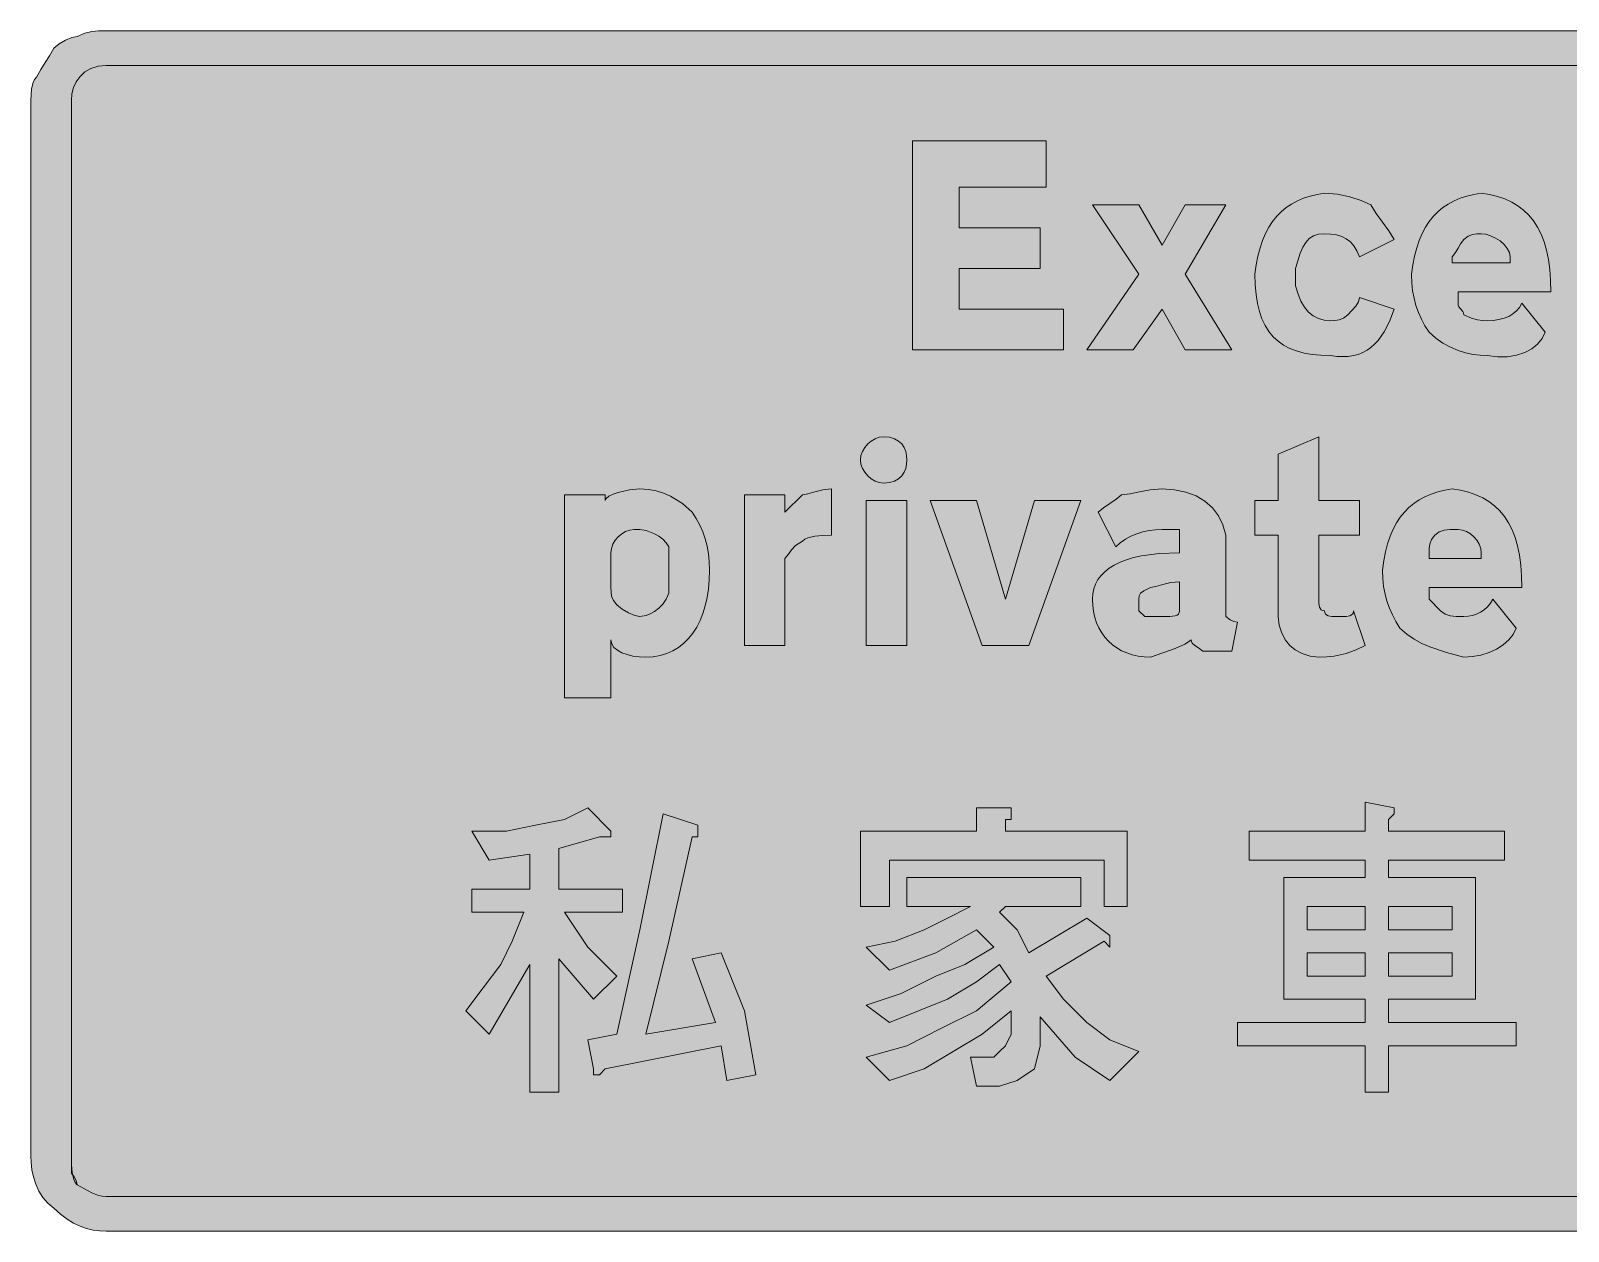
# Model space of a CAD drawing. Header units: metres. Extents: x 6 to 561, y 12 to 260.
# Drawn here: x 5.6 to 323.6, y 12 to 260.4 of the extents above; entities that cross this region are included whole.
import ezdxf

# ---------------------------------------------------------------- set-up
doc = ezdxf.new("R2010")
doc.units = ezdxf.units.M
doc.layers.add('FILL_BLACK_000000', color=7, linetype='Continuous', true_color=0x000000)
doc.layers.add('FILL_WHITE_FFFFFF', color=7, linetype='Continuous', true_color=0xffffff)

msp = doc.modelspace()

# ---------------------------------------------------------------- hatches: boundary and pattern name
at = {"layer": 'FILL_BLACK_000000', "true_color": 0x000000}
h = msp.add_hatch(color=7, dxfattribs=at)
h.dxf.hatch_style = 1
h.paths.add_polyline_path([(547.01, 260.34), (548.48, 260.17), (549.98, 259.89), (551.46, 259.5), (552.89, 258.99), (554.22, 258.37), (555.4, 257.64), (556.41, 256.8), (557.65, 255.45), (558.68, 254.1), (559.51, 252.75), (560.16, 251.4), (560.64, 250.05), (560.97, 248.7), (561.15, 247.35), (561.21, 246), (561.21, 27.6), (561.15, 26.2), (560.97, 24.73), (560.64, 23.23), (560.16, 21.75), (559.51, 20.32), (558.68, 18.99), (557.65, 17.81), (556.41, 16.8), (555.4, 15.56), (554.22, 14.53), (552.89, 13.7), (551.46, 13.05), (549.98, 12.57), (548.48, 12.24), (547.01, 12.06), (545.61, 12), (21.21, 12), (19.86, 12.06), (18.51, 12.24), (17.16, 12.57), (15.81, 13.05), (14.46, 13.7), (13.11, 14.53), (11.76, 15.56), (10.41, 16.8), (9.17, 17.81), (8.14, 18.99), (7.31, 20.32), (6.66, 21.75), (6.18, 23.23), (5.85, 24.73), (5.67, 26.2), (5.61, 27.6), (5.61, 246), (5.76, 248.4), (6.12, 249.71), (6.41, 250.3), (6.81, 250.8), (7.71, 252.41), (8.61, 253.8), (9.51, 255.19), (10.41, 256.8), (11.5, 257.68), (12.81, 258.45), (14.12, 258.99), (15.21, 259.2), (16.82, 259.89), (18.21, 260.25), (19.6, 260.38), (21.21, 260.4), (545.61, 260.4), (547.01, 260.34)])
h.paths.add_polyline_path([(18.06, 252.58), (16.82, 251.87), (15.81, 250.95), (15.02, 249.86), (14.46, 248.64), (14.12, 247.34), (14.01, 246), (14.01, 27.6), (14.01, 24), (14.61, 23.25), (15.02, 22.48), (15.21, 21.6), (18.21, 19.95), (19.6, 19.41), (20.36, 19.25), (21.21, 19.2), (545.61, 19.2), (546.51, 19.22), (547.41, 19.35), (548.31, 19.71), (549.21, 20.4), (549.96, 21), (550.73, 21.41), (551.61, 21.6), (552.49, 22.71), (553.26, 24.15), (553.8, 25.82), (554.01, 27.6), (554.01, 246), (553.41, 246.75), (553, 247.52), (552.81, 248.4), (552.76, 248.8), (552.62, 249.11), (552.21, 249.6), (551.8, 250.09), (551.66, 250.4), (551.61, 250.8), (548.61, 252.45), (547.22, 252.99), (546.46, 253.15), (545.61, 253.2), (21.21, 253.2), (19.52, 253.04), (18.06, 252.58)], flags=16)
h = msp.add_hatch(color=7, dxfattribs=at)
h.dxf.hatch_style = 1
h.paths.add_polyline_path([(197.61, 202.8), (219.21, 202.8), (219.21, 194.4), (188.01, 194.4), (188.01, 237.6), (215.61, 237.6), (215.61, 228), (197.61, 228), (197.61, 219.6), (214.41, 219.6), (214.41, 211.2), (197.61, 211.2), (197.61, 202.8)])
h = msp.add_hatch(color=7, dxfattribs=at)
h.dxf.hatch_style = 1
h.paths.add_polyline_path([(275.89, 226.59), (278.46, 226.05), (280.8, 225.28), (282.81, 224.4), (283.9, 222.6), (285.21, 220.8), (286.52, 219), (287.61, 217.2), (280.41, 213.6), (279.9, 214.84), (279.28, 215.87), (278.55, 216.7), (277.71, 217.35), (276.75, 217.83), (275.68, 218.16), (274.5, 218.34), (273.21, 218.4), (271.97, 218.29), (270.92, 217.95), (270.05, 217.39), (269.31, 216.6), (268.69, 215.59), (268.15, 214.35), (267.21, 211.2), (267.21, 210), (267.21, 207.6), (267.72, 205.91), (268.33, 204.45), (269.07, 203.21), (269.91, 202.2), (270.87, 201.41), (271.93, 200.85), (273.12, 200.51), (274.41, 200.4), (275.31, 200.42), (276.21, 200.55), (277.11, 200.91), (278.01, 201.6), (279.66, 203.4), (280.2, 204.3), (280.41, 205.2), (287.61, 202.8), (286.65, 200.27), (285.55, 198.09), (284.28, 196.28), (283.57, 195.52), (282.81, 194.85), (281.99, 194.28), (281.12, 193.81), (280.18, 193.44), (279.17, 193.18), (278.1, 193.02), (276.95, 192.97), (275.72, 193.03), (274.41, 193.2), (272.46, 193.26), (270.64, 193.43), (268.96, 193.72), (267.42, 194.14), (266.01, 194.68), (264.73, 195.35), (263.58, 196.16), (262.56, 197.1), (261.67, 198.18), (260.9, 199.41), (260.25, 200.79), (259.73, 202.31), (259.32, 203.99), (259.04, 205.83), (258.87, 207.83), (258.81, 210), (259.08, 211.96), (259.43, 213.77), (259.86, 215.46), (260.38, 217.01), (260.99, 218.44), (261.68, 219.75), (262.45, 220.93), (263.31, 222), (264.25, 222.96), (265.28, 223.8), (266.39, 224.55), (267.58, 225.19), (268.86, 225.73), (270.23, 226.18), (271.68, 226.53), (273.21, 226.8), (275.89, 226.59)])
h = msp.add_hatch(color=7, dxfattribs=at)
h.dxf.hatch_style = 1
h.paths.add_polyline_path([(300.81, 204), (300.86, 203.6), (301, 203.29), (301.41, 202.8), (301.82, 202.31), (301.96, 202), (302.01, 201.6), (303.6, 200.91), (304.86, 200.55), (305.89, 200.42), (306.81, 200.4), (308.1, 200.46), (309.28, 200.62), (310.35, 200.91), (311.31, 201.3), (312.15, 201.81), (312.88, 202.42), (313.5, 203.16), (314.01, 204), (318.81, 198), (318.2, 196.71), (317.27, 195.56), (316.07, 194.58), (314.61, 193.8), (312.93, 193.24), (311.05, 192.94), (309, 192.91), (306.81, 193.2), (305.41, 193.26), (303.92, 193.44), (302.38, 193.77), (300.81, 194.25), (299.24, 194.9), (297.7, 195.73), (296.21, 196.76), (294.81, 198), (293.97, 199.35), (293.23, 200.72), (292.62, 202.11), (292.11, 203.55), (291.72, 205.04), (291.43, 206.61), (291.27, 208.25), (291.21, 210), (291.48, 211.96), (291.83, 213.77), (292.26, 215.46), (292.78, 217.01), (293.39, 218.44), (294.08, 219.75), (294.85, 220.93), (295.71, 222), (296.65, 222.96), (297.68, 223.8), (298.79, 224.55), (299.98, 225.19), (301.26, 225.73), (302.63, 226.18), (304.08, 226.53), (305.61, 226.8), (307.35, 226.52), (308.98, 226.12), (310.5, 225.6), (311.91, 224.96), (313.2, 224.2), (314.38, 223.3), (315.45, 222.27), (316.41, 221.1), (317.25, 219.79), (317.98, 218.34), (318.6, 216.74), (319.11, 214.99), (319.5, 213.08), (319.78, 211.02), (319.95, 208.79), (320.01, 206.4), (300.81, 206.4), (300.81, 204)])
h.paths.add_polyline_path([(311.61, 213.6), (311.45, 214.5), (311.01, 215.36), (310.34, 216.17), (309.51, 216.9), (308.56, 217.51), (307.56, 217.99), (306.56, 218.29), (305.61, 218.4), (304.71, 218.38), (303.81, 218.25), (302.91, 217.89), (302.01, 217.2), (301.3, 216.3), (300.81, 215.4), (300.32, 214.5), (299.61, 213.6), (299.61, 212.4), (311.61, 212.4), (311.61, 213.6)], flags=16)
h = msp.add_hatch(color=7, dxfattribs=at)
h.dxf.hatch_style = 1
h.paths.add_polyline_path([(252.81, 224.4), (244.41, 210), (254.01, 194.4), (244.41, 194.4), (239.61, 202.8), (233.61, 194.4), (224.01, 194.4), (234.81, 210), (225.21, 224.4), (234.81, 224.4), (239.61, 216), (244.41, 224.4), (252.81, 224.4)])
h = msp.add_hatch(color=7, dxfattribs=at)
h.dxf.hatch_style = 1
h.paths.add_polyline_path([(186.75, 170.7), (186.57, 169.84), (186.24, 169.03), (185.76, 168.3), (185.11, 167.69), (184.28, 167.21), (183.25, 166.91), (182.01, 166.8), (181.11, 166.91), (180.25, 167.21), (179.44, 167.69), (178.71, 168.3), (178.1, 169.03), (177.62, 169.84), (177.32, 170.7), (177.21, 171.6), (177.32, 172.5), (177.62, 173.36), (178.1, 174.17), (178.71, 174.9), (179.44, 175.51), (180.25, 175.99), (181.11, 176.29), (182.01, 176.4), (183.25, 176.29), (184.28, 175.99), (185.11, 175.51), (185.76, 174.9), (186.24, 174.17), (186.57, 173.36), (186.75, 172.5), (186.81, 171.6), (186.75, 170.7)])
h = msp.add_hatch(color=7, dxfattribs=at)
h.dxf.hatch_style = 1
h.paths.add_polyline_path([(280.41, 163.2), (280.41, 156), (272.01, 156), (272.01, 142.8), (272.03, 141.92), (272.16, 141.15), (272.52, 140.61), (272.81, 140.45), (273.21, 140.4), (273.26, 140), (273.42, 139.71), (273.96, 139.35), (274.73, 139.22), (275.61, 139.2), (276.81, 139.2), (277.69, 139.22), (278.46, 139.35), (279, 139.71), (279.16, 140), (279.21, 140.4), (281.61, 133.2), (279.77, 132.32), (277.71, 131.55), (275.2, 131.01), (273.7, 130.85), (272.01, 130.8), (270.23, 131.01), (268.56, 131.55), (267.12, 132.32), (266.01, 133.2), (265.13, 134.31), (264.36, 135.75), (263.82, 137.42), (263.61, 139.2), (263.61, 156), (258.81, 156), (258.81, 163.2), (263.61, 163.2), (263.61, 172.8), (272.01, 176.4), (272.01, 163.2), (280.41, 163.2)])
h = msp.add_hatch(color=7, dxfattribs=at)
h.dxf.hatch_style = 1
h.paths.add_polyline_path([(145.79, 144.93), (145.51, 143.13), (145.13, 141.43), (144.64, 139.84), (144.05, 138.36), (143.35, 136.99), (142.56, 135.75), (141.67, 134.63), (140.68, 133.65), (139.59, 132.8), (138.42, 132.09), (137.15, 131.54), (135.79, 131.13), (134.34, 130.88), (132.81, 130.8), (131.47, 130.86), (130.17, 131.02), (128.95, 131.31), (127.86, 131.7), (126.94, 132.21), (126.23, 132.82), (125.77, 133.56), (125.61, 134.4), (125.61, 122.4), (116.01, 122.4), (116.01, 164.4), (124.41, 164.4), (124.41, 163.2), (124.62, 163.65), (125.2, 164.08), (126.06, 164.49), (127.11, 164.85), (129.47, 165.39), (131.61, 165.6), (133.35, 165.49), (134.98, 165.19), (136.5, 164.71), (137.91, 164.1), (139.2, 163.37), (140.38, 162.56), (142.41, 160.8), (143.25, 159.45), (143.98, 158.08), (144.6, 156.69), (145.11, 155.25), (145.5, 153.76), (145.78, 152.19), (145.95, 150.55), (146.01, 148.8), (145.95, 146.82), (145.79, 144.93)])
h.paths.add_polyline_path([(133.72, 139.77), (134.61, 140.25), (135.5, 140.9), (136.33, 141.73), (137.06, 142.76), (137.61, 144), (137.61, 145.2), (137.61, 151.2), (137.61, 152.4), (137.61, 153.6), (137.06, 154.44), (136.33, 155.17), (135.5, 155.79), (134.61, 156.3), (132.88, 156.97), (131.61, 157.2), (130.41, 157.2), (129.51, 157.09), (128.65, 156.79), (127.84, 156.31), (127.11, 155.7), (126.5, 154.97), (126.02, 154.16), (125.72, 153.3), (125.61, 152.4), (125.61, 145.2), (125.63, 144.3), (125.76, 143.4), (126.12, 142.5), (126.81, 141.6), (127.9, 140.72), (129.21, 139.95), (130.52, 139.41), (131.61, 139.2), (132.88, 139.44), (133.72, 139.77)], flags=16)
h = msp.add_hatch(color=7, dxfattribs=at)
h.dxf.hatch_style = 1
h.paths.add_polyline_path([(153.21, 164.4), (161.61, 164.4), (161.61, 160.8), (165.21, 164.4), (166.32, 164.59), (167.76, 165), (169.43, 165.41), (171.21, 165.6), (171.21, 156), (169.43, 155.98), (167.76, 155.85), (166.32, 155.49), (165.71, 155.2), (165.21, 154.8), (163.8, 153.9), (162.96, 153), (162.34, 152.1), (161.61, 151.2), (161.61, 133.2), (153.21, 133.2), (153.21, 164.4)])
h = msp.add_hatch(color=7, dxfattribs=at)
h.dxf.hatch_style = 1
h.paths.add_polyline_path([(243.21, 157.2), (239.61, 157.2), (238.26, 157.14), (236.93, 156.97), (235.62, 156.69), (234.36, 156.3), (233.15, 155.79), (232.02, 155.17), (230.96, 154.44), (230.01, 153.6), (226.41, 160.8), (227.5, 161.7), (228.81, 162.6), (230.12, 163.5), (231.21, 164.4), (233.03, 164.59), (234.96, 165), (237.12, 165.41), (239.61, 165.6), (242.2, 165.43), (244.54, 164.94), (246.63, 164.14), (248.46, 163.05), (250, 161.67), (251.25, 160.03), (252.19, 158.14), (252.81, 156), (252.81, 140.4), (252.81, 139.2), (253.69, 138.51), (254.46, 138.15), (255.21, 138), (254.01, 132), (248.01, 132), (247.13, 132.71), (246.36, 133.2), (245.82, 133.69), (245.66, 134), (245.61, 134.4), (245.05, 133.95), (244.3, 133.5), (242.31, 132.6), (237.21, 130.8), (235.89, 130.86), (234.63, 131.02), (233.43, 131.29), (232.3, 131.66), (231.24, 132.13), (230.25, 132.7), (229.34, 133.36), (228.51, 134.1), (227.77, 134.93), (227.11, 135.84), (226.54, 136.83), (226.07, 137.89), (225.7, 139.02), (225.43, 140.22), (225.27, 141.48), (225.21, 142.8), (225.28, 143.9), (225.49, 144.94), (225.84, 145.91), (226.33, 146.83), (226.97, 147.69), (227.74, 148.47), (228.66, 149.2), (229.71, 149.85), (230.91, 150.43), (232.24, 150.94), (233.72, 151.38), (235.33, 151.74), (238.99, 152.23), (243.21, 152.4), (243.21, 153.6), (243.21, 157.2)])
h.paths.add_polyline_path([(236.01, 139.2), (239.61, 139.2), (241.18, 139.22), (242.31, 139.35), (242.7, 139.49), (242.98, 139.71), (243.15, 140), (243.21, 140.4), (243.21, 146.4), (241.43, 146.21), (239.76, 145.8), (238.32, 145.39), (237.21, 145.2), (235.82, 144.49), (235.11, 144), (234.85, 143.51), (234.81, 142.8), (234.81, 140.4), (236.01, 139.2)], flags=16)
h = msp.add_hatch(color=7, dxfattribs=at)
h.dxf.hatch_style = 1
h.paths.add_polyline_path([(294.81, 142.8), (297.21, 140.4), (298.13, 139.71), (299.16, 139.35), (300.42, 139.22), (302.01, 139.2), (302.91, 139.26), (303.79, 139.42), (304.65, 139.71), (305.46, 140.1), (306.22, 140.61), (306.9, 141.22), (307.51, 141.96), (308.01, 142.8), (312.81, 136.8), (312.2, 135.51), (311.29, 134.34), (310.13, 133.32), (308.76, 132.45), (307.22, 131.75), (305.55, 131.23), (303.8, 130.91), (302.01, 130.8), (298.43, 131.74), (294.96, 132.9), (293.3, 133.64), (291.72, 134.51), (290.21, 135.56), (288.81, 136.8), (287.97, 138.15), (287.23, 139.52), (286.62, 140.91), (286.11, 142.35), (285.72, 143.84), (285.43, 145.41), (285.27, 147.05), (285.21, 148.8), (285.48, 150.76), (285.83, 152.57), (286.26, 154.26), (286.78, 155.81), (287.39, 157.24), (288.08, 158.55), (288.85, 159.73), (289.71, 160.8), (290.65, 161.76), (291.68, 162.6), (292.79, 163.35), (293.98, 163.99), (295.26, 164.53), (296.63, 164.98), (298.08, 165.33), (299.61, 165.6), (301.35, 165.32), (302.98, 164.92), (304.5, 164.4), (305.91, 163.76), (307.2, 163), (308.38, 162.1), (309.45, 161.07), (310.41, 159.9), (311.25, 158.59), (311.98, 157.14), (312.6, 155.54), (313.11, 153.79), (313.5, 151.88), (313.78, 149.82), (313.95, 147.59), (314.01, 145.2), (294.81, 145.2), (294.81, 142.8)])
h.paths.add_polyline_path([(305.61, 152.4), (305.5, 153.3), (305.2, 154.16), (304.72, 154.97), (304.11, 155.7), (303.38, 156.31), (302.57, 156.79), (301.71, 157.09), (300.81, 157.2), (299.22, 157.18), (297.96, 157.05), (296.93, 156.69), (296.01, 156), (295.32, 155.1), (294.96, 154.2), (294.83, 153.3), (294.81, 152.4), (294.81, 151.2), (305.61, 151.2), (305.61, 152.4)], flags=16)
h = msp.add_hatch(color=7, dxfattribs=at)
h.dxf.hatch_style = 1
h.paths.add_polyline_path([(178.41, 133.2), (178.41, 163.2), (186.81, 163.2), (186.81, 133.2), (178.41, 133.2)])
h = msp.add_hatch(color=7, dxfattribs=at)
h.dxf.hatch_style = 1
h.paths.add_polyline_path([(191.61, 163.2), (201.21, 163.2), (207.21, 142.8), (213.21, 163.2), (222.81, 163.2), (212.01, 133.2), (207.21, 133.2), (202.41, 133.2), (191.61, 163.2)])
h = msp.add_hatch(color=7, dxfattribs=at)
h.dxf.hatch_style = 1
h.paths.add_polyline_path([(104.01, 94.8), (110.01, 96), (116.01, 97.2), (120.81, 99.6), (125.61, 94.8), (125.61, 93.6), (124.41, 93.6), (123.21, 93.6), (114.81, 91.2), (114.81, 82.8), (128.01, 82.8), (128.01, 78), (116.01, 78), (120.81, 70.8), (126.81, 64.8), (122.01, 60), (114.81, 68.4), (114.81, 40.8), (108.81, 40.8), (108.81, 67.2), (100.41, 52.8), (95.61, 57.6), (99.21, 62.4), (102.81, 67.2), (105.21, 72), (107.61, 78), (96.81, 78), (96.81, 82.8), (108.81, 82.8), (108.81, 90), (100.41, 88.8), (96.81, 94.8), (104.01, 94.8)])
h = msp.add_hatch(color=7, dxfattribs=at)
h.dxf.hatch_style = 1
h.paths.add_polyline_path([(206.01, 99.6), (208.41, 99.6), (208.41, 98.4), (208.41, 97.2), (207.21, 97.2), (207.21, 94.8), (232.41, 94.8), (232.41, 79.2), (227.61, 79.2), (227.61, 88.8), (183.21, 88.8), (183.21, 79.2), (177.21, 79.2), (177.21, 94.8), (201.21, 94.8), (201.21, 99.6), (206.01, 99.6)])
h = msp.add_hatch(color=7, dxfattribs=at)
h.dxf.hatch_style = 1
h.paths.add_polyline_path([(286.41, 97.2), (286.41, 94.8), (310.41, 94.8), (310.41, 88.8), (286.41, 88.8), (286.41, 85.2), (304.41, 85.2), (304.41, 60), (286.41, 60), (286.41, 55.2), (312.81, 55.2), (312.81, 50.4), (286.41, 50.4), (286.41, 40.8), (281.61, 40.8), (281.61, 50.4), (255.21, 50.4), (255.21, 55.2), (281.61, 55.2), (281.61, 60), (264.81, 60), (264.81, 85.2), (281.61, 85.2), (281.61, 88.8), (257.61, 88.8), (257.61, 94.8), (281.61, 94.8), (281.61, 100.8), (287.61, 99.6), (287.61, 98.4), (286.41, 97.2)])
h.paths.add_polyline_path([(281.61, 74.4), (281.61, 79.2), (269.61, 79.2), (269.61, 74.4), (281.61, 74.4)], flags=16)
h.paths.add_polyline_path([(269.61, 64.8), (281.61, 64.8), (281.61, 69.6), (269.61, 69.6), (269.61, 64.8)], flags=16)
h.paths.add_polyline_path([(286.41, 79.2), (286.41, 74.4), (299.61, 74.4), (299.61, 79.2), (286.41, 79.2)], flags=16)
h.paths.add_polyline_path([(299.61, 69.6), (286.41, 69.6), (286.41, 64.8), (299.61, 64.8), (299.61, 69.6)], flags=16)
h = msp.add_hatch(color=7, dxfattribs=at)
h.dxf.hatch_style = 1
h.paths.add_polyline_path([(143.61, 94.8), (143.61, 93.6), (142.41, 93.6), (137.61, 72), (132.81, 52.8), (147.21, 55.2), (142.41, 68.4), (148.41, 69.6), (153.21, 57.6), (155.61, 44.4), (149.61, 43.2), (148.41, 50.4), (124.41, 45.6), (123.21, 44.4), (122.01, 44.4), (122.01, 45.6), (120.81, 51.6), (126.81, 52.8), (131.61, 74.4), (136.41, 98.4), (143.61, 96), (143.61, 94.8)])
h = msp.add_hatch(color=7, dxfattribs=at)
h.dxf.hatch_style = 1
h.paths.add_polyline_path([(222.81, 85.2), (222.81, 79.2), (207.21, 79.2), (206.01, 78), (209.61, 74.4), (212.01, 69.6), (224.01, 76.8), (228.81, 73.2), (228.81, 72), (228.81, 70.8), (227.61, 72), (215.61, 64.8), (219.21, 60), (224.01, 55.2), (228.81, 51.6), (234.81, 49.2), (228.81, 43.2), (221.61, 48), (214.41, 56.4), (214.41, 50.4), (213.21, 45.6), (209.61, 43.2), (206.01, 42), (201.21, 42), (200.01, 48), (204.81, 48), (206.01, 49.2), (207.21, 50.4), (208.41, 52.8), (208.41, 57.6), (202.41, 52.8), (196.41, 49.2), (190.41, 45.6), (183.21, 43.2), (178.41, 48), (186.81, 50.4), (194.01, 54), (201.21, 57.6), (208.41, 63.6), (206.01, 67.2), (201.21, 63.6), (195.21, 60), (189.21, 57.6), (183.21, 55.2), (178.41, 58.8), (185.61, 61.2), (192.81, 64.8), (198.81, 67.2), (204.81, 70.8), (201.21, 74.4), (192.81, 69.6), (183.21, 66), (178.41, 70.8), (184.41, 72), (190.41, 74.4), (195.21, 76.8), (200.01, 79.2), (186.81, 79.2), (186.81, 85.2), (222.81, 85.2)])
at = {"layer": 'FILL_WHITE_FFFFFF', "true_color": 0xffffff}
h = msp.add_hatch(color=7, dxfattribs=at)
h.dxf.hatch_style = 1
h.paths.add_polyline_path([(545.61, 253.2), (546.46, 253.15), (547.22, 252.99), (548.61, 252.45), (551.61, 250.8), (552.49, 249.71), (553.26, 248.4), (553.8, 247.09), (554.01, 246), (554.01, 27.6), (553.82, 26.7), (553.41, 25.8), (553, 24.9), (552.81, 24), (552.21, 23.25), (551.8, 22.48), (551.61, 21.6), (550.73, 21.41), (549.96, 21), (549.21, 20.4), (548.31, 19.71), (547.41, 19.35), (546.51, 19.22), (545.61, 19.2), (21.21, 19.2), (20.36, 19.25), (19.6, 19.41), (18.21, 19.95), (15.21, 21.6), (14.81, 22.1), (14.52, 22.71), (14.16, 24.15), (14.03, 25.82), (14.01, 27.6), (14.01, 246), (14.12, 247.34), (14.46, 248.64), (15.02, 249.86), (15.81, 250.95), (16.82, 251.87), (18.06, 252.58), (19.52, 253.04), (21.21, 253.2), (545.61, 253.2)])

# ---------------------------------------------------------------- linework, layer by layer
at = {"layer": 'FILL_BLACK_000000', "lineweight": 0, "true_color": 0x000000}
for points in [[(545.61, 12), (21.21, 12), (19.86, 12.06), (18.51, 12.24), (17.16, 12.57), (15.81, 13.05), (14.46, 13.7), (13.11, 14.53), (11.76, 15.56), (10.41, 16.8), (9.17, 17.81), (8.14, 18.99), (7.31, 20.32), (6.66, 21.75), (6.18, 23.23), (5.85, 24.73), (5.67, 26.2), (5.61, 27.6), (5.61, 246), (5.76, 248.4), (6.12, 249.71), (6.41, 250.3), (6.81, 250.8), (7.71, 252.41), (8.61, 253.8), (9.51, 255.19), (10.41, 256.8), (11.5, 257.68), (12.81, 258.45), (14.12, 258.99), (15.21, 259.2), (16.82, 259.89), (18.21, 260.25), (19.6, 260.38), (21.21, 260.4), (545.61, 260.4)], [(545.61, 253.2), (21.21, 253.2), (19.52, 253.04), (18.06, 252.58), (16.82, 251.87), (15.81, 250.95), (15.02, 249.86), (14.46, 248.64), (14.12, 247.34), (14.01, 246), (14.01, 27.6), (14.01, 24), (14.61, 23.25), (15.02, 22.48), (15.21, 21.6), (18.21, 19.95), (19.6, 19.41), (20.36, 19.25), (21.21, 19.2), (545.61, 19.2)]]:
    msp.add_lwpolyline(points, dxfattribs=at)
for points in [[(197.61, 202.8), (219.21, 202.8), (219.21, 194.4), (188.01, 194.4), (188.01, 237.6), (215.61, 237.6), (215.61, 228), (197.61, 228), (197.61, 219.6), (214.41, 219.6), (214.41, 211.2), (197.61, 211.2)], [(275.89, 226.59), (278.46, 226.05), (280.8, 225.28), (282.81, 224.4), (283.9, 222.6), (285.21, 220.8), (286.52, 219), (287.61, 217.2), (280.41, 213.6), (279.9, 214.84), (279.28, 215.87), (278.55, 216.7), (277.71, 217.35), (276.75, 217.83), (275.68, 218.16), (274.5, 218.34), (273.21, 218.4), (271.97, 218.29), (270.92, 217.95), (270.05, 217.39), (269.31, 216.6), (268.69, 215.59), (268.15, 214.35), (267.21, 211.2), (267.21, 210), (267.21, 207.6), (267.72, 205.91), (268.33, 204.45), (269.07, 203.21), (269.91, 202.2), (270.87, 201.41), (271.93, 200.85), (273.12, 200.51), (274.41, 200.4), (275.31, 200.42), (276.21, 200.55), (277.11, 200.91), (278.01, 201.6), (279.66, 203.4), (280.2, 204.3), (280.41, 205.2), (287.61, 202.8), (286.65, 200.27), (285.55, 198.09), (284.28, 196.28), (283.57, 195.52), (282.81, 194.85), (281.99, 194.28), (281.12, 193.81), (280.18, 193.44), (279.17, 193.18), (278.1, 193.02), (276.95, 192.97), (275.72, 193.03), (274.41, 193.2), (272.46, 193.26), (270.64, 193.43), (268.96, 193.72), (267.42, 194.14), (266.01, 194.68), (264.73, 195.35), (263.58, 196.16), (262.56, 197.1), (261.67, 198.18), (260.9, 199.41), (260.25, 200.79), (259.73, 202.31), (259.32, 203.99), (259.04, 205.83), (258.87, 207.83), (258.81, 210), (259.08, 211.96), (259.43, 213.77), (259.86, 215.46), (260.38, 217.01), (260.99, 218.44), (261.68, 219.75), (262.45, 220.93), (263.31, 222), (264.25, 222.96), (265.28, 223.8), (266.39, 224.55), (267.58, 225.19), (268.86, 225.73), (270.23, 226.18), (271.68, 226.53), (273.21, 226.8)], [(300.81, 204), (300.86, 203.6), (301, 203.29), (301.41, 202.8), (301.82, 202.31), (301.96, 202), (302.01, 201.6), (303.6, 200.91), (304.86, 200.55), (305.89, 200.42), (306.81, 200.4), (308.1, 200.46), (309.28, 200.62), (310.35, 200.91), (311.31, 201.3), (312.15, 201.81), (312.88, 202.42), (313.5, 203.16), (314.01, 204), (318.81, 198), (318.2, 196.71), (317.27, 195.56), (316.07, 194.58), (314.61, 193.8), (312.93, 193.24), (311.05, 192.94), (309, 192.91), (306.81, 193.2), (305.41, 193.26), (303.92, 193.44), (302.38, 193.77), (300.81, 194.25), (299.24, 194.9), (297.7, 195.73), (296.21, 196.76), (294.81, 198), (293.97, 199.35), (293.23, 200.72), (292.62, 202.11), (292.11, 203.55), (291.72, 205.04), (291.43, 206.61), (291.27, 208.25), (291.21, 210), (291.48, 211.96), (291.83, 213.77), (292.26, 215.46), (292.78, 217.01), (293.39, 218.44), (294.08, 219.75), (294.85, 220.93), (295.71, 222), (296.65, 222.96), (297.68, 223.8), (298.79, 224.55), (299.98, 225.19), (301.26, 225.73), (302.63, 226.18), (304.08, 226.53), (305.61, 226.8), (307.35, 226.52), (308.98, 226.12), (310.5, 225.6), (311.91, 224.96), (313.2, 224.2), (314.38, 223.3), (315.45, 222.27), (316.41, 221.1), (317.25, 219.79), (317.98, 218.34), (318.6, 216.74), (319.11, 214.99), (319.5, 213.08), (319.78, 211.02), (319.95, 208.79), (320.01, 206.4), (300.81, 206.4)], [(252.81, 224.4), (244.41, 210), (254.01, 194.4), (244.41, 194.4), (239.61, 202.8), (233.61, 194.4), (224.01, 194.4), (234.81, 210), (225.21, 224.4), (234.81, 224.4), (239.61, 216), (244.41, 224.4)], [(311.61, 213.6), (311.45, 214.5), (311.01, 215.36), (310.34, 216.17), (309.51, 216.9), (308.56, 217.51), (307.56, 217.99), (306.56, 218.29), (305.61, 218.4), (304.71, 218.38), (303.81, 218.25), (302.91, 217.89), (302.01, 217.2), (301.3, 216.3), (300.81, 215.4), (300.32, 214.5), (299.61, 213.6), (299.61, 212.4), (311.61, 212.4)], [(186.75, 170.7), (186.57, 169.84), (186.24, 169.03), (185.76, 168.3), (185.11, 167.69), (184.28, 167.21), (183.25, 166.91), (182.01, 166.8), (181.11, 166.91), (180.25, 167.21), (179.44, 167.69), (178.71, 168.3), (178.1, 169.03), (177.62, 169.84), (177.32, 170.7), (177.21, 171.6), (177.32, 172.5), (177.62, 173.36), (178.1, 174.17), (178.71, 174.9), (179.44, 175.51), (180.25, 175.99), (181.11, 176.29), (182.01, 176.4), (183.25, 176.29), (184.28, 175.99), (185.11, 175.51), (185.76, 174.9), (186.24, 174.17), (186.57, 173.36), (186.75, 172.5), (186.81, 171.6)], [(280.41, 163.2), (280.41, 156), (272.01, 156), (272.01, 142.8), (272.03, 141.92), (272.16, 141.15), (272.52, 140.61), (272.81, 140.45), (273.21, 140.4), (273.26, 140), (273.42, 139.71), (273.96, 139.35), (274.73, 139.22), (275.61, 139.2), (276.81, 139.2), (277.69, 139.22), (278.46, 139.35), (279, 139.71), (279.16, 140), (279.21, 140.4), (281.61, 133.2), (279.77, 132.32), (277.71, 131.55), (275.2, 131.01), (273.7, 130.85), (272.01, 130.8), (270.23, 131.01), (268.56, 131.55), (267.12, 132.32), (266.01, 133.2), (265.13, 134.31), (264.36, 135.75), (263.82, 137.42), (263.61, 139.2), (263.61, 156), (258.81, 156), (258.81, 163.2), (263.61, 163.2), (263.61, 172.8), (272.01, 176.4), (272.01, 163.2)], [(145.79, 144.93), (145.51, 143.13), (145.13, 141.43), (144.64, 139.84), (144.05, 138.36), (143.35, 136.99), (142.56, 135.75), (141.67, 134.63), (140.68, 133.65), (139.59, 132.8), (138.42, 132.09), (137.15, 131.54), (135.79, 131.13), (134.34, 130.88), (132.81, 130.8), (131.47, 130.86), (130.17, 131.02), (128.95, 131.31), (127.86, 131.7), (126.94, 132.21), (126.23, 132.82), (125.77, 133.56), (125.61, 134.4), (125.61, 122.4), (116.01, 122.4), (116.01, 164.4), (124.41, 164.4), (124.41, 163.2), (124.62, 163.65), (125.2, 164.08), (126.06, 164.49), (127.11, 164.85), (129.47, 165.39), (131.61, 165.6), (133.35, 165.49), (134.98, 165.19), (136.5, 164.71), (137.91, 164.1), (139.2, 163.37), (140.38, 162.56), (142.41, 160.8), (143.25, 159.45), (143.98, 158.08), (144.6, 156.69), (145.11, 155.25), (145.5, 153.76), (145.78, 152.19), (145.95, 150.55), (146.01, 148.8), (145.95, 146.82)], [(153.21, 164.4), (161.61, 164.4), (161.61, 160.8), (165.21, 164.4), (166.32, 164.59), (167.76, 165), (169.43, 165.41), (171.21, 165.6), (171.21, 156), (169.43, 155.98), (167.76, 155.85), (166.32, 155.49), (165.71, 155.2), (165.21, 154.8), (163.8, 153.9), (162.96, 153), (162.34, 152.1), (161.61, 151.2), (161.61, 133.2), (153.21, 133.2)], [(243.21, 157.2), (239.61, 157.2), (238.26, 157.14), (236.93, 156.97), (235.62, 156.69), (234.36, 156.3), (233.15, 155.79), (232.02, 155.17), (230.96, 154.44), (230.01, 153.6), (226.41, 160.8), (227.5, 161.7), (228.81, 162.6), (230.12, 163.5), (231.21, 164.4), (233.03, 164.59), (234.96, 165), (237.12, 165.41), (239.61, 165.6), (242.2, 165.43), (244.54, 164.94), (246.63, 164.14), (248.46, 163.05), (250, 161.67), (251.25, 160.03), (252.19, 158.14), (252.81, 156), (252.81, 140.4), (252.81, 139.2), (253.69, 138.51), (254.46, 138.15), (255.21, 138), (254.01, 132), (248.01, 132), (247.13, 132.71), (246.36, 133.2), (245.82, 133.69), (245.66, 134), (245.61, 134.4), (245.05, 133.95), (244.3, 133.5), (242.31, 132.6), (237.21, 130.8), (235.89, 130.86), (234.63, 131.02), (233.43, 131.29), (232.3, 131.66), (231.24, 132.13), (230.25, 132.7), (229.34, 133.36), (228.51, 134.1), (227.77, 134.93), (227.11, 135.84), (226.54, 136.83), (226.07, 137.89), (225.7, 139.02), (225.43, 140.22), (225.27, 141.48), (225.21, 142.8), (225.28, 143.9), (225.49, 144.94), (225.84, 145.91), (226.33, 146.83), (226.97, 147.69), (227.74, 148.47), (228.66, 149.2), (229.71, 149.85), (230.91, 150.43), (232.24, 150.94), (233.72, 151.38), (235.33, 151.74), (238.99, 152.23), (243.21, 152.4), (243.21, 153.6)], [(294.81, 142.8), (297.21, 140.4), (298.13, 139.71), (299.16, 139.35), (300.42, 139.22), (302.01, 139.2), (302.91, 139.26), (303.79, 139.42), (304.65, 139.71), (305.46, 140.1), (306.22, 140.61), (306.9, 141.22), (307.51, 141.96), (308.01, 142.8), (312.81, 136.8), (312.2, 135.51), (311.29, 134.34), (310.13, 133.32), (308.76, 132.45), (307.22, 131.75), (305.55, 131.23), (303.8, 130.91), (302.01, 130.8), (298.43, 131.74), (294.96, 132.9), (293.3, 133.64), (291.72, 134.51), (290.21, 135.56), (288.81, 136.8), (287.97, 138.15), (287.23, 139.52), (286.62, 140.91), (286.11, 142.35), (285.72, 143.84), (285.43, 145.41), (285.27, 147.05), (285.21, 148.8), (285.48, 150.76), (285.83, 152.57), (286.26, 154.26), (286.78, 155.81), (287.39, 157.24), (288.08, 158.55), (288.85, 159.73), (289.71, 160.8), (290.65, 161.76), (291.68, 162.6), (292.79, 163.35), (293.98, 163.99), (295.26, 164.53), (296.63, 164.98), (298.08, 165.33), (299.61, 165.6), (301.35, 165.32), (302.98, 164.92), (304.5, 164.4), (305.91, 163.76), (307.2, 163), (308.38, 162.1), (309.45, 161.07), (310.41, 159.9), (311.25, 158.59), (311.98, 157.14), (312.6, 155.54), (313.11, 153.79), (313.5, 151.88), (313.78, 149.82), (313.95, 147.59), (314.01, 145.2), (294.81, 145.2)], [(178.41, 133.2), (178.41, 163.2), (186.81, 163.2), (186.81, 133.2)], [(191.61, 163.2), (201.21, 163.2), (207.21, 142.8), (213.21, 163.2), (222.81, 163.2), (212.01, 133.2), (207.21, 133.2), (202.41, 133.2)], [(133.72, 139.77), (134.61, 140.25), (135.5, 140.9), (136.33, 141.73), (137.06, 142.76), (137.61, 144), (137.61, 145.2), (137.61, 151.2), (137.61, 152.4), (137.61, 153.6), (137.06, 154.44), (136.33, 155.17), (135.5, 155.79), (134.61, 156.3), (132.88, 156.97), (131.61, 157.2), (130.41, 157.2), (129.51, 157.09), (128.65, 156.79), (127.84, 156.31), (127.11, 155.7), (126.5, 154.97), (126.02, 154.16), (125.72, 153.3), (125.61, 152.4), (125.61, 145.2), (125.63, 144.3), (125.76, 143.4), (126.12, 142.5), (126.81, 141.6), (127.9, 140.72), (129.21, 139.95), (130.52, 139.41), (131.61, 139.2), (132.88, 139.44)], [(305.61, 152.4), (305.5, 153.3), (305.2, 154.16), (304.72, 154.97), (304.11, 155.7), (303.38, 156.31), (302.57, 156.79), (301.71, 157.09), (300.81, 157.2), (299.22, 157.18), (297.96, 157.05), (296.93, 156.69), (296.01, 156), (295.32, 155.1), (294.96, 154.2), (294.83, 153.3), (294.81, 152.4), (294.81, 151.2), (305.61, 151.2)], [(236.01, 139.2), (239.61, 139.2), (241.18, 139.22), (242.31, 139.35), (242.7, 139.49), (242.98, 139.71), (243.15, 140), (243.21, 140.4), (243.21, 146.4), (241.43, 146.21), (239.76, 145.8), (238.32, 145.39), (237.21, 145.2), (235.82, 144.49), (235.11, 144), (234.85, 143.51), (234.81, 142.8), (234.81, 140.4)], [(104.01, 94.8), (110.01, 96), (116.01, 97.2), (120.81, 99.6), (125.61, 94.8), (125.61, 93.6), (124.41, 93.6), (123.21, 93.6), (114.81, 91.2), (114.81, 82.8), (128.01, 82.8), (128.01, 78), (116.01, 78), (120.81, 70.8), (126.81, 64.8), (122.01, 60), (114.81, 68.4), (114.81, 40.8), (108.81, 40.8), (108.81, 67.2), (100.41, 52.8), (95.61, 57.6), (99.21, 62.4), (102.81, 67.2), (105.21, 72), (107.61, 78), (96.81, 78), (96.81, 82.8), (108.81, 82.8), (108.81, 90), (100.41, 88.8), (96.81, 94.8)], [(206.01, 99.6), (208.41, 99.6), (208.41, 98.4), (208.41, 97.2), (207.21, 97.2), (207.21, 94.8), (232.41, 94.8), (232.41, 79.2), (227.61, 79.2), (227.61, 88.8), (183.21, 88.8), (183.21, 79.2), (177.21, 79.2), (177.21, 94.8), (201.21, 94.8), (201.21, 99.6)], [(286.41, 97.2), (286.41, 94.8), (310.41, 94.8), (310.41, 88.8), (286.41, 88.8), (286.41, 85.2), (304.41, 85.2), (304.41, 60), (286.41, 60), (286.41, 55.2), (312.81, 55.2), (312.81, 50.4), (286.41, 50.4), (286.41, 40.8), (281.61, 40.8), (281.61, 50.4), (255.21, 50.4), (255.21, 55.2), (281.61, 55.2), (281.61, 60), (264.81, 60), (264.81, 85.2), (281.61, 85.2), (281.61, 88.8), (257.61, 88.8), (257.61, 94.8), (281.61, 94.8), (281.61, 100.8), (287.61, 99.6), (287.61, 98.4)], [(143.61, 94.8), (143.61, 93.6), (142.41, 93.6), (137.61, 72), (132.81, 52.8), (147.21, 55.2), (142.41, 68.4), (148.41, 69.6), (153.21, 57.6), (155.61, 44.4), (149.61, 43.2), (148.41, 50.4), (124.41, 45.6), (123.21, 44.4), (122.01, 44.4), (122.01, 45.6), (120.81, 51.6), (126.81, 52.8), (131.61, 74.4), (136.41, 98.4), (143.61, 96)], [(222.81, 85.2), (222.81, 79.2), (207.21, 79.2), (206.01, 78), (209.61, 74.4), (212.01, 69.6), (224.01, 76.8), (228.81, 73.2), (228.81, 72), (228.81, 70.8), (227.61, 72), (215.61, 64.8), (219.21, 60), (224.01, 55.2), (228.81, 51.6), (234.81, 49.2), (228.81, 43.2), (221.61, 48), (214.41, 56.4), (214.41, 50.4), (213.21, 45.6), (209.61, 43.2), (206.01, 42), (201.21, 42), (200.01, 48), (204.81, 48), (206.01, 49.2), (207.21, 50.4), (208.41, 52.8), (208.41, 57.6), (202.41, 52.8), (196.41, 49.2), (190.41, 45.6), (183.21, 43.2), (178.41, 48), (186.81, 50.4), (194.01, 54), (201.21, 57.6), (208.41, 63.6), (206.01, 67.2), (201.21, 63.6), (195.21, 60), (189.21, 57.6), (183.21, 55.2), (178.41, 58.8), (185.61, 61.2), (192.81, 64.8), (198.81, 67.2), (204.81, 70.8), (201.21, 74.4), (192.81, 69.6), (183.21, 66), (178.41, 70.8), (184.41, 72), (190.41, 74.4), (195.21, 76.8), (200.01, 79.2), (186.81, 79.2), (186.81, 85.2)], [(281.61, 74.4), (281.61, 79.2), (269.61, 79.2), (269.61, 74.4)], [(286.41, 79.2), (286.41, 74.4), (299.61, 74.4), (299.61, 79.2)], [(269.61, 64.8), (281.61, 64.8), (281.61, 69.6), (269.61, 69.6)], [(299.61, 69.6), (286.41, 69.6), (286.41, 64.8), (299.61, 64.8)]]:
    msp.add_lwpolyline(points, close=True, dxfattribs=at)
at = {"layer": 'FILL_WHITE_FFFFFF', "lineweight": 0, "true_color": 0xffffff}
msp.add_lwpolyline([(545.61, 19.2), (21.21, 19.2), (20.36, 19.25), (19.6, 19.41), (18.21, 19.95), (15.21, 21.6), (14.81, 22.1), (14.52, 22.71), (14.16, 24.15), (14.03, 25.82), (14.01, 27.6), (14.01, 246), (14.12, 247.34), (14.46, 248.64), (15.02, 249.86), (15.81, 250.95), (16.82, 251.87), (18.06, 252.58), (19.52, 253.04), (21.21, 253.2), (545.61, 253.2)], dxfattribs=at)

doc.saveas('drawing.dxf')
